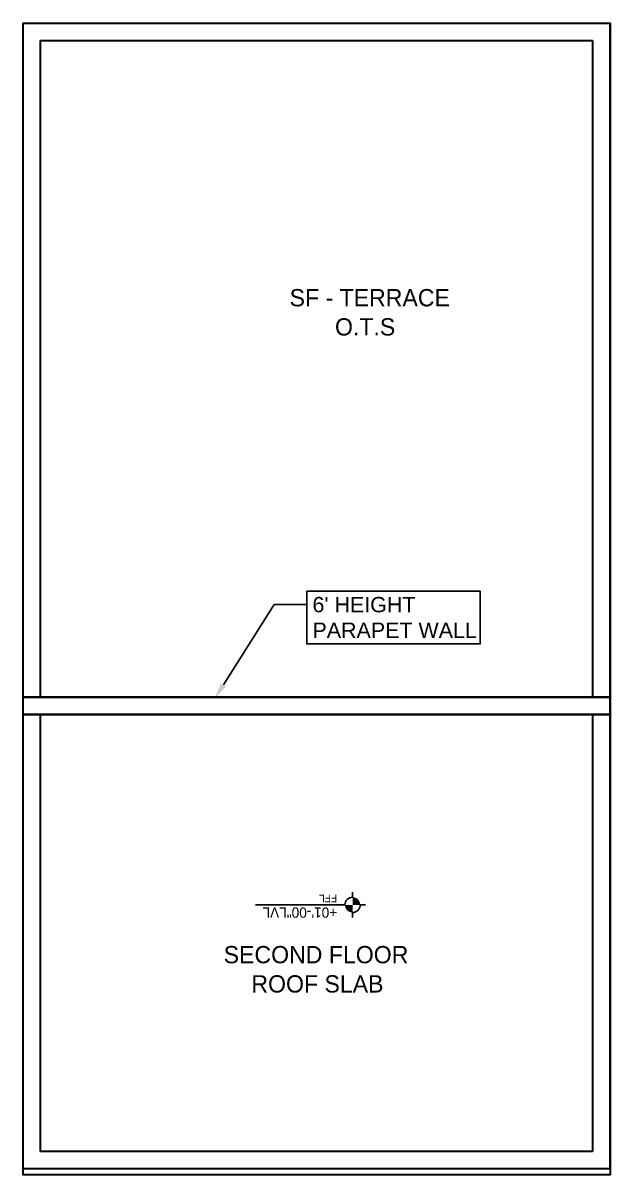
# Model space of a CAD drawing. Header units: metres. Extents: x 1738 to 2075, y -536 to -356.
# Drawn here: x 2022.05 to 2029.82, y -395.57 to -380.33 of the extents above; entities that cross this region are included whole.
import ezdxf

# ---------------------------------------------------------------- set-up
doc = ezdxf.new("R2010")
doc.units = ezdxf.units.M
doc.header["$MEASUREMENT"] = 0
doc.styles.add('4PT10', font='GOTHIC.TTF', dxfattribs={"height": 5})
doc.styles.add('ARIEL', font='arial.ttf')
doc.styles.add('Century Gothic', font='GOTHIC.TTF')

# ---------------------------------------------------------------- blocks, each defined once
blk = doc.blocks.new('fwwer')
at = {"color": 0}
for p, q in [((98405.23, -55976.99), (98405.23, -55979.11)), ((98402.05, -55982.29), (98399.93, -55982.29)), ((98405.23, -55985.48), (98405.23, -55987.6)), ((98410.54, -55982.29), (98408.42, -55982.29))]:
    blk.add_line(p, q, dxfattribs=at)
at = {"color": 0, "const_width": 3.18}
for points in [[(98405.23, -55983.89, -0.414214), (98403.64, -55982.29, -0.931675)], [(98406.83, -55982.29, 0.414214), (98405.23, -55980.7, 0.931675)]]:
    blk.add_lwpolyline(points, format="xyb", dxfattribs=at)
at = {"color": 0}
for start, end in [(90, 180), (270, 0)]:
    blk.add_arc((98405.23, -55982.29), 3.18, start, end, dxfattribs=at)

msp = doc.modelspace()

# ---------------------------------------------------------------- linework, layer by layer
at = {"lineweight": 30}
for p, q in [((2022.049, -389.249), (2022.049, -380.328)), ((2022.049, -380.328), (2029.821, -380.328)), ((2029.593, -380.329), (2029.593, -380.329)), ((2029.593, -380.329), (2029.593, -380.329)), ((2029.821, -380.328), (2029.821, -389.249)), ((2022.279, -389.249), (2022.279, -380.558)), ((2022.279, -380.558), (2029.591, -380.558)), ((2029.591, -380.558), (2029.591, -389.249)), ((2029.821, -389.249), (2022.049, -389.249)), ((2022.049, -395.493), (2022.049, -389.249)), ((2022.049, -389.249), (2029.821, -389.249)), ((2029.821, -389.249), (2029.821, -395.493)), ((2022.049, -389.477), (2029.821, -389.477)), ((2022.279, -395.263), (2022.279, -389.477)), ((2022.279, -389.477), (2029.591, -389.477)), ((2029.591, -389.477), (2029.591, -395.263)), ((2029.591, -395.263), (2022.279, -395.263)), ((2029.821, -395.493), (2022.049, -395.493)), ((2022.278, -395.493), (2022.049, -395.493)), ((2029.822, -395.493), (2029.593, -395.493))]:
    msp.add_line(p, q, dxfattribs=at)
at = {"linetype": 'ByBlock', "lineweight": -2}
msp.add_line((2025.373, -388.025), (2025.806, -388.025), dxfattribs=at)
at = {"lineweight": 30}
for points in [[(2022.049, -380.328), (2029.822, -380.328), (2029.822, -395.572), (2022.049, -395.572)], [(2029.821, -389.477), (2022.049, -389.477), (2022.049, -380.328), (2029.821, -380.328)]]:
    msp.add_lwpolyline(points, close=True, dxfattribs=at)
at = {"color": 0, "lineweight": -2}
msp.add_lwpolyline([(2025.806, -387.847), (2028.103, -387.847), (2028.103, -388.545), (2025.806, -388.545), (2025.806, -387.847)], dxfattribs=at)
at = {"linetype": 'ByBlock', "lineweight": -2}
msp.add_lwpolyline([(2024.703, -389.086), (2025.373, -388.025)], dxfattribs=at)
at = {"color": 0, "linetype": 'ByBlock', "lineweight": -2}
msp.add_lwpolyline([(2026.244, -391.998), (2025.127, -391.998)], dxfattribs=at)
at = {"lineweight": 30}
msp.add_solid([(2024.735, -389.107), (2024.58, -389.279), (2024.67, -389.066)], dxfattribs=at)

# ---------------------------------------------------------------- block references
at = {"color": 0, "linetype": 'ByBlock', "lineweight": -2, "xscale": 0.0319151289147985, "yscale": 0.0319151289147985, "zscale": 0.0319151289147985, "rotation": 180}
msp.add_blockref('fwwer', (5167.029, -2178.68), dxfattribs=at)

# ---------------------------------------------------------------- texts
at = {"lineweight": 30, "style": 'Century Gothic'}
for s, p in [('SF - TERRACE', (2025.579, -384.077)), ('O.T.S', (2026.18, -384.463)), ('SECOND FLOOR', (2024.706, -392.771)), ('ROOF SLAB', (2025.073, -393.158))]:
    msp.add_text(s, height=0.2286, dxfattribs=at).set_placement(p)
at = {"color": 0, "linetype": 'ByBlock', "lineweight": -2, "style": '4PT10'}
msp.add_text('FFL', height=0.1016, rotation=180, dxfattribs=at).set_placement((2026.21, -391.863))
at = {"lineweight": 30, "insert": (2025.882, -387.923), "char_height": 0.2032, "attachment_point": 1, "style": 'ARIEL'}
msp.add_mtext("6' HEIGHT\\PPARAPET WALL", dxfattribs=at)
at = {"color": 0, "linetype": 'ByBlock', "lineweight": -2, "style": 'Century Gothic'}
for tag, p, s, height in [('FFL', (2026.21, -391.863), 'FFL', 0.1016), ('+01\'-00"LVL', (2026.21, -392.032), '+01\'-00"Lvl', 0.13547)]:
    msp.add_attdef(tag, p, s, height=height, rotation=180, dxfattribs=at)

doc.saveas('drawing.dxf')
